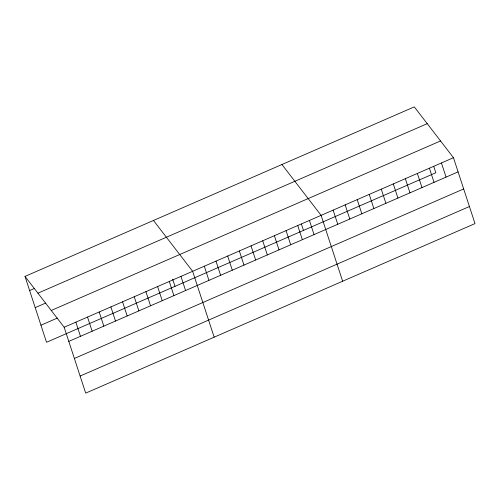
<?xml version="1.0" encoding="UTF-8"?>
<svg xmlns="http://www.w3.org/2000/svg" width="500" height="500" viewBox="0 0 500 500"><rect width="100%" height="100%" fill="white"/><g stroke="black" fill="none" stroke-linecap="round" stroke-linejoin="round"><path stroke-width="0.75" d="M25 276.406L414.306 106.881L453.469 157.719L475 223.594L85.694 393.119L64.169 327.244L25 276.406L46.531 342.281L435.831 172.756L433.744 166.35M29.625 290.55L34.431 288.456M37.925 293.181L427.231 123.656M35.2 307.619L45.506 303.131M51.244 310.469L440.544 140.944M40.95 325.206L57.438 318.031M64.169 327.244L453.469 157.719M68.787 341.394L458.094 171.869M74.369 358.462L463.675 188.938M80.119 376.05L469.419 206.525M281.938 164.519L321.106 215.362L342.638 281.231M153.469 220.463L192.638 271.306L214.169 337.175M441.438 162.963L446.062 177.106M429.406 168.2L434.025 182.35M417.369 173.444L421.994 187.587M405.337 178.681L409.963 192.825M393.306 183.919L397.925 198.069M381.269 189.163L385.894 203.306M369.237 194.4L373.862 208.544M357.206 199.638L361.831 213.787M345.175 204.881L349.794 219.025M333.137 210.119L337.762 224.269M309.425 220.444L314.05 234.594M301.381 223.988L303.469 230.394M297.75 225.531L302.369 239.675M286.069 230.619L290.694 244.762M274.387 235.7L279.012 249.85M262.712 240.787L267.331 254.938M251.031 245.875L255.656 260.019M239.35 250.963L243.975 265.106M227.675 256.044L232.294 270.194M215.994 261.131L220.619 275.275M204.312 266.219L208.938 280.363M180.956 276.388L185.581 290.538M172.675 279.225L175 286.337M169.275 281.475L173.9 295.619M157.6 286.562L162.225 300.706M145.919 291.644L150.544 305.794M134.238 296.731L138.863 310.881M122.562 301.819L127.188 315.963M110.881 306.906L115.506 321.05M99.2 311.988L103.825 326.138M87.525 317.075L92.15 331.219M75.844 322.163L80.469 336.306"/></g></svg>
